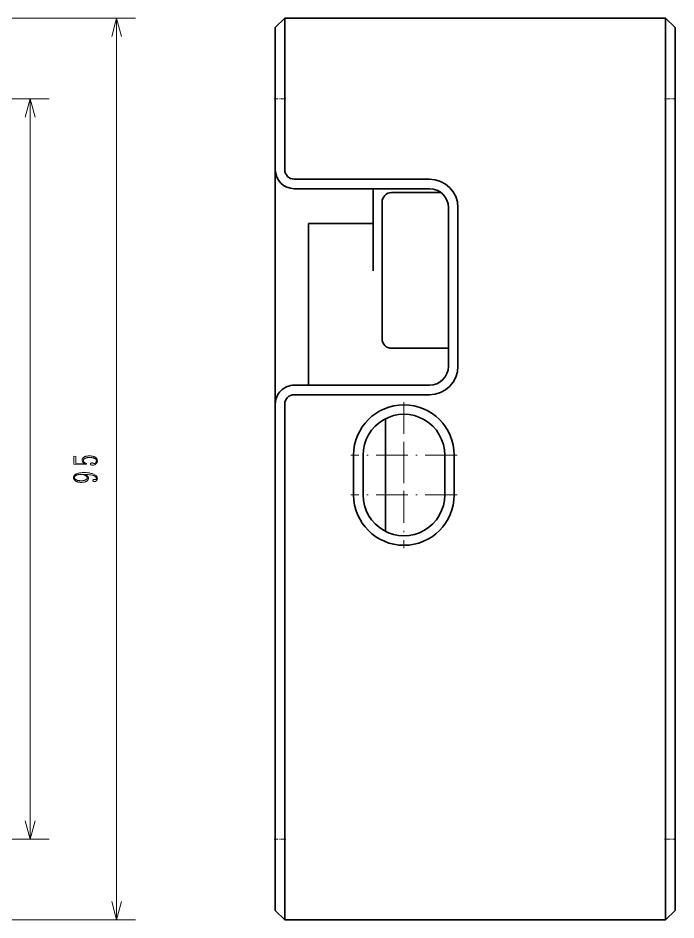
# Model space of a CAD drawing. Extents: x 20 to 415, y 10 to 290.
# Drawn here: x 247.1 to 316.4, y 81.9 to 176.9 of the extents above; entities that cross this region are included whole.
import ezdxf

# ---------------------------------------------------------------- set-up
doc = ezdxf.new("R2010")
doc.units = 0
doc.linetypes.add('DASHDOT', pattern=[18.5, 12, -3, 0.5, -3])

msp = doc.modelspace()

# ---------------------------------------------------------------- linework, layer by layer
at = {"color": 7, "lineweight": 13}
for p, q in [((215.534, 176.892), (259.501, 176.892)), ((257.501, 81.892), (257.501, 176.892)), ((219.403, 168.392), (250.392, 168.392)), ((248.392, 90.392), (248.392, 168.392)), ((219.626, 90.392), (250.392, 90.392)), ((215.534, 81.892), (259.501, 81.892))]:
    msp.add_line(p, q, dxfattribs=at)
at = {"color": 7, "lineweight": 35, "ltscale": 0.035355}
for p, q in [((275.212, 176.892), (274.212, 175.892)), ((315.312, 176.892), (316.312, 175.892)), ((275.212, 81.892), (274.212, 82.892)), ((315.312, 81.892), (316.312, 82.892))]:
    msp.add_line(p, q, dxfattribs=at)
at = {"color": 7, "lineweight": 35}
for p, q in [((275.212, 176.892), (315.312, 176.892)), ((315.312, 90.392), (315.312, 168.392)), ((316.312, 90.392), (316.312, 168.392)), ((274.212, 160.919), (274.212, 136.219)), ((274.212, 90.392), (274.212, 136.219)), ((275.212, 90.392), (275.212, 136.219)), ((275.212, 81.892), (315.312, 81.892))]:
    msp.add_line(p, q, dxfattribs=at)
at = {"color": 7, "lineweight": 35, "ltscale": 0.2125}
for p, q in [((275.212, 168.392), (275.212, 176.892)), ((315.312, 168.392), (315.312, 176.892)), ((275.212, 81.892), (275.212, 90.392)), ((315.312, 81.892), (315.312, 90.392))]:
    msp.add_line(p, q, dxfattribs=at)
at = {"color": 7, "lineweight": 35, "ltscale": 0.1875}
for p, q in [((274.212, 168.392), (274.212, 175.892)), ((316.312, 168.392), (316.312, 175.892)), ((274.212, 82.892), (274.212, 90.392)), ((316.312, 82.892), (316.312, 90.392))]:
    msp.add_line(p, q, dxfattribs=at)
at = {"color": 7, "linetype": 'DASHDOT', "lineweight": 13, "ltscale": 0.03}
for p, q in [((274.112, 168.392), (275.312, 168.392)), ((274.112, 90.392), (275.312, 90.392))]:
    msp.add_line(p, q, dxfattribs=at)
at = {"color": 7, "lineweight": 35, "ltscale": 0.186825}
for p, q in [((274.212, 160.919), (274.212, 168.392)), ((275.212, 160.919), (275.212, 168.392))]:
    msp.add_line(p, q, dxfattribs=at)
at = {"color": 7, "linetype": 'DASHDOT', "lineweight": 13, "ltscale": 0.030015}
for p, q in [((316.412, 168.392), (315.212, 168.392)), ((316.412, 90.392), (315.212, 90.392))]:
    msp.add_line(p, q, dxfattribs=at)
at = {"color": 7, "lineweight": 35, "ltscale": 0.356}
for p, q in [((276.212, 159.919), (290.452, 159.919)), ((276.212, 158.919), (290.452, 158.919)), ((290.452, 138.219), (276.212, 138.219)), ((290.452, 137.219), (276.212, 137.219))]:
    msp.add_line(p, q, dxfattribs=at)
at = {"color": 7, "lineweight": 35, "ltscale": 0.091925}
msp.add_line((284.512, 155.242), (284.512, 158.919), dxfattribs=at)
at = {"color": 7, "lineweight": 35, "ltscale": 0.130141}
msp.add_line((286.462, 158.507), (291.668, 158.507), dxfattribs=at)
at = {"color": 7, "lineweight": 35, "ltscale": 0.36}
msp.add_line((285.462, 143.107), (285.462, 157.507), dxfattribs=at)
at = {"color": 7, "lineweight": 35, "ltscale": 0.4175}
for p, q in [((292.452, 140.219), (292.452, 156.919)), ((293.452, 140.219), (293.452, 156.919))]:
    msp.add_line(p, q, dxfattribs=at)
at = {"color": 7, "lineweight": 35, "ltscale": 0.425575}
msp.add_line((277.712, 138.219), (277.712, 155.242), dxfattribs=at)
at = {"color": 7, "lineweight": 35, "ltscale": 0.17}
msp.add_line((284.512, 155.242), (277.712, 155.242), dxfattribs=at)
at = {"color": 7, "lineweight": 35, "ltscale": 0.124339}
msp.add_line((284.512, 150.269), (284.512, 155.242), dxfattribs=at)
at = {"color": 7, "lineweight": 35, "ltscale": 0.149747}
msp.add_line((292.452, 142.107), (286.462, 142.107), dxfattribs=at)
at = {"color": 7, "linetype": 'DASHDOT', "lineweight": 13, "ltscale": 0.2795}
for p, q in [((287.762, 136.447), (287.762, 125.267)), ((287.762, 132.247), (287.762, 121.067)), ((293.352, 130.857), (282.172, 130.857)), ((293.352, 126.657), (282.172, 126.657))]:
    msp.add_line(p, q, dxfattribs=at)
at = {"color": 7, "lineweight": 35, "ltscale": 0.296623}
msp.add_line((285.812, 122.824), (285.812, 134.689), dxfattribs=at)
at = {"color": 7, "lineweight": 35, "ltscale": 0.105}
for p, q in [((282.462, 130.857), (282.462, 126.657)), ((283.462, 130.857), (283.462, 126.657)), ((292.062, 126.657), (292.062, 130.857)), ((293.062, 126.657), (293.062, 130.857))]:
    msp.add_line(p, q, dxfattribs=at)
at = {"color": 7, "lineweight": 13}
for points in [[(258.019, 174.96), (257.501, 176.892), (256.983, 174.96)], [(248.909, 166.46), (248.392, 168.392), (247.874, 166.46)], [(247.874, 92.324), (248.392, 90.392), (248.909, 92.324)], [(256.983, 83.824), (257.501, 81.892), (258.019, 83.824)]]:
    msp.add_lwpolyline(points, dxfattribs=at)
for points in [[(253.872, 130.342), (253.874, 130.378), (253.881, 130.413), (253.891, 130.447), (253.905, 130.48), (253.924, 130.511), (253.947, 130.541), (253.974, 130.57), (254.005, 130.598), (254.04, 130.624), (254.079, 130.649), (254.122, 130.672), (254.168, 130.693), (254.216, 130.711), (254.267, 130.727), (254.321, 130.74), (254.377, 130.751), (254.436, 130.759), (254.498, 130.765), (254.562, 130.769), (254.629, 130.77), (254.705, 130.769), (254.777, 130.765), (254.847, 130.759), (254.913, 130.75), (254.976, 130.738), (255.036, 130.724), (255.092, 130.707), (255.146, 130.688), (255.196, 130.666), (255.244, 130.642), (255.287, 130.615), (255.326, 130.585), (255.36, 130.553), (255.39, 130.518), (255.415, 130.481), (255.436, 130.441), (255.452, 130.399), (255.463, 130.354), (255.47, 130.306), (255.472, 130.256), (255.471, 130.219), (255.466, 130.184), (255.459, 130.149), (255.448, 130.115), (255.435, 130.083), (255.418, 130.051), (255.399, 130.02), (255.376, 129.991), (255.351, 129.962), (255.322, 129.935), (255.292, 129.909), (255.26, 129.886), (255.227, 129.865), (255.192, 129.848), (255.156, 129.833), (255.119, 129.821), (255.081, 129.811), (255.041, 129.804), (255, 129.8), (254.958, 129.799), (254.941, 129.799), (254.925, 129.8), (254.909, 129.802), (254.893, 129.805), (254.878, 129.808), (254.863, 129.812), (254.849, 129.816), (254.835, 129.822), (254.821, 129.828), (254.808, 129.835), (254.796, 129.842), (254.785, 129.85), (254.775, 129.858), (254.767, 129.867), (254.76, 129.876), (254.754, 129.885), (254.75, 129.895), (254.746, 129.905), (254.744, 129.916), (254.744, 129.927), (254.744, 129.938), (254.746, 129.949), (254.749, 129.958), (254.753, 129.967), (254.758, 129.976), (254.764, 129.983), (254.772, 129.99), (254.78, 129.996), (254.79, 130.001), (254.801, 130.006), (254.812, 130.01), (254.823, 130.014), (254.834, 130.017), (254.844, 130.02), (254.854, 130.022), (254.864, 130.024), (254.874, 130.025), (254.883, 130.027), (254.892, 130.027), (254.901, 130.027), (254.918, 130.027), (254.934, 130.026), (254.949, 130.025), (254.964, 130.023), (254.978, 130.02), (254.991, 130.017), (255.003, 130.013), (255.015, 130.009), (255.026, 130.004), (255.037, 129.999), (255.047, 129.993), (255.057, 129.989), (255.067, 129.984), (255.078, 129.981), (255.088, 129.977), (255.099, 129.975), (255.11, 129.973), (255.121, 129.971), (255.132, 129.971), (255.144, 129.97), (255.166, 129.971), (255.187, 129.974), (255.207, 129.979), (255.226, 129.985), (255.244, 129.993), (255.26, 130.004), (255.276, 130.016), (255.29, 130.03), (255.303, 130.045), (255.315, 130.063), (255.326, 130.082), (255.336, 130.101), (255.344, 130.121), (255.352, 130.141), (255.358, 130.161), (255.363, 130.182), (255.367, 130.204), (255.37, 130.225), (255.372, 130.248), (255.372, 130.27), (255.37, 130.301), (255.365, 130.33), (255.356, 130.358), (255.343, 130.385), (255.326, 130.41), (255.305, 130.433), (255.281, 130.455), (255.253, 130.476), (255.222, 130.495), (255.187, 130.513), (255.148, 130.529), (255.106, 130.544), (255.061, 130.557), (255.013, 130.568), (254.962, 130.577), (254.907, 130.585), (254.85, 130.591), (254.789, 130.595), (254.725, 130.598), (254.658, 130.599), (254.602, 130.598), (254.548, 130.596), (254.496, 130.592), (254.447, 130.586), (254.399, 130.579), (254.354, 130.571), (254.311, 130.56), (254.269, 130.549), (254.231, 130.535), (254.194, 130.52), (254.16, 130.504), (254.129, 130.486), (254.103, 130.467), (254.079, 130.447), (254.06, 130.426), (254.044, 130.403), (254.031, 130.379), (254.022, 130.353), (254.017, 130.327), (254.015, 130.299), (254.016, 130.276), (254.017, 130.255), (254.02, 130.233), (254.024, 130.213), (254.029, 130.193), (254.036, 130.175), (254.043, 130.156), (254.052, 130.139), (254.061, 130.122), (254.072, 130.106), (254.085, 130.09), (254.1, 130.075), (254.118, 130.059), (254.139, 130.044), (254.162, 130.029), (254.187, 130.014), (254.215, 129.999), (254.246, 129.985), (254.279, 129.97), (254.315, 129.956), (254.301, 129.87), (253.001, 129.913), (253.001, 130.742), (253.215, 130.699), (253.215, 129.985), (254.158, 129.942), (254.12, 129.962), (254.084, 129.982), (254.052, 130.002), (254.023, 130.022), (253.997, 130.042), (253.975, 130.062), (253.955, 130.082), (253.939, 130.102), (253.925, 130.122), (253.915, 130.142), (253.907, 130.162), (253.9, 130.182), (253.893, 130.202), (253.888, 130.222), (253.883, 130.242), (253.879, 130.262), (253.876, 130.282), (253.874, 130.302), (253.873, 130.322)], [(254.529, 128.427), (254.528, 128.388), (254.522, 128.351), (254.513, 128.314), (254.501, 128.28), (254.485, 128.247), (254.465, 128.216), (254.442, 128.186), (254.415, 128.158), (254.385, 128.131), (254.351, 128.106), (254.313, 128.083), (254.271, 128.062), (254.224, 128.044), (254.173, 128.028), (254.117, 128.015), (254.057, 128.004), (253.992, 127.995), (253.923, 127.989), (253.85, 127.986), (253.772, 127.985), (253.705, 127.986), (253.64, 127.99), (253.577, 127.996), (253.516, 128.005), (253.458, 128.017), (253.402, 128.031), (253.348, 128.048), (253.297, 128.067), (253.248, 128.089), (253.201, 128.113), (253.157, 128.14), (253.119, 128.169), (253.084, 128.201), (253.055, 128.234), (253.029, 128.27), (253.009, 128.309), (252.993, 128.349), (252.981, 128.392), (252.975, 128.437), (252.972, 128.485), (252.975, 128.532), (252.984, 128.578), (252.998, 128.621), (253.018, 128.663), (253.044, 128.702), (253.075, 128.74), (253.112, 128.776), (253.155, 128.809), (253.204, 128.841), (253.258, 128.87), (253.318, 128.897), (253.383, 128.922), (253.453, 128.943), (253.528, 128.962), (253.608, 128.977), (253.693, 128.99), (253.784, 129), (253.88, 129.007), (253.981, 129.012), (254.087, 129.013), (254.205, 129.011), (254.318, 129.007), (254.428, 128.998), (254.533, 128.987), (254.635, 128.972), (254.732, 128.954), (254.825, 128.933), (254.914, 128.908), (254.999, 128.88), (255.079, 128.849), (255.154, 128.815), (255.221, 128.778), (255.28, 128.739), (255.331, 128.698), (255.374, 128.654), (255.409, 128.608), (255.437, 128.559), (255.457, 128.508), (255.468, 128.455), (255.472, 128.399), (255.471, 128.373), (255.469, 128.349), (255.465, 128.324), (255.459, 128.301), (255.451, 128.277), (255.441, 128.255), (255.43, 128.233), (255.417, 128.211), (255.403, 128.191), (255.387, 128.17), (255.369, 128.151), (255.35, 128.134), (255.33, 128.119), (255.309, 128.106), (255.287, 128.095), (255.263, 128.086), (255.239, 128.079), (255.213, 128.074), (255.186, 128.071), (255.158, 128.07), (255.147, 128.071), (255.135, 128.071), (255.124, 128.073), (255.112, 128.075), (255.101, 128.077), (255.089, 128.081), (255.078, 128.084), (255.067, 128.089), (255.055, 128.093), (255.044, 128.099), (255.033, 128.105), (255.023, 128.111), (255.015, 128.119), (255.007, 128.126), (255.001, 128.135), (254.996, 128.143), (254.992, 128.153), (254.989, 128.163), (254.987, 128.173), (254.987, 128.185), (254.987, 128.196), (254.989, 128.206), (254.992, 128.216), (254.997, 128.225), (255.003, 128.233), (255.01, 128.24), (255.018, 128.247), (255.028, 128.253), (255.039, 128.258), (255.051, 128.263), (255.064, 128.267), (255.077, 128.271), (255.091, 128.274), (255.106, 128.277), (255.121, 128.279), (255.136, 128.281), (255.151, 128.283), (255.167, 128.284), (255.184, 128.284), (255.201, 128.285), (255.212, 128.285), (255.223, 128.285), (255.233, 128.285), (255.243, 128.286), (255.253, 128.286), (255.262, 128.287), (255.27, 128.288), (255.279, 128.289), (255.286, 128.29), (255.294, 128.292), (255.301, 128.293), (255.307, 128.295), (255.313, 128.297), (255.319, 128.299), (255.324, 128.301), (255.329, 128.303), (255.333, 128.305), (255.337, 128.308), (255.341, 128.31), (255.344, 128.313), (255.347, 128.316), (255.349, 128.319), (255.352, 128.322), (255.354, 128.326), (255.356, 128.329), (255.358, 128.333), (255.36, 128.337), (255.362, 128.341), (255.364, 128.345), (255.365, 128.349), (255.367, 128.353), (255.368, 128.358), (255.369, 128.362), (255.37, 128.367), (255.371, 128.372), (255.371, 128.377), (255.372, 128.382), (255.372, 128.388), (255.372, 128.393), (255.372, 128.399), (255.369, 128.435), (255.361, 128.47), (255.347, 128.503), (255.327, 128.535), (255.301, 128.565), (255.269, 128.593), (255.232, 128.62), (255.189, 128.646), (255.141, 128.669), (255.087, 128.692), (255.026, 128.712), (254.957, 128.731), (254.88, 128.749), (254.796, 128.765), (254.704, 128.779), (254.605, 128.792), (254.498, 128.803), (254.383, 128.813), (254.26, 128.821), (254.129, 128.827), (254.163, 128.816), (254.196, 128.803), (254.227, 128.789), (254.257, 128.775), (254.287, 128.76), (254.315, 128.743), (254.341, 128.726), (254.367, 128.709), (254.392, 128.69), (254.415, 128.67), (254.437, 128.65), (254.456, 128.629), (254.473, 128.606), (254.488, 128.583), (254.501, 128.56), (254.511, 128.535), (254.519, 128.509), (254.525, 128.483), (254.528, 128.456)], [(253.758, 128.156), (253.819, 128.157), (253.878, 128.159), (253.933, 128.164), (253.985, 128.17), (254.035, 128.177), (254.081, 128.187), (254.125, 128.198), (254.165, 128.211), (254.202, 128.225), (254.237, 128.242), (254.268, 128.259), (254.296, 128.278), (254.32, 128.297), (254.342, 128.317), (254.36, 128.338), (254.375, 128.36), (254.386, 128.383), (254.394, 128.406), (254.399, 128.431), (254.401, 128.456), (254.399, 128.484), (254.393, 128.512), (254.383, 128.539), (254.369, 128.566), (254.351, 128.592), (254.329, 128.617), (254.303, 128.642), (254.273, 128.666), (254.239, 128.69), (254.201, 128.713), (254.161, 128.735), (254.122, 128.754), (254.083, 128.771), (254.045, 128.786), (254.008, 128.799), (253.971, 128.809), (253.935, 128.817), (253.899, 128.823), (253.864, 128.826), (253.829, 128.827), (253.762, 128.827), (253.698, 128.824), (253.636, 128.82), (253.577, 128.815), (253.521, 128.808), (253.467, 128.799), (253.416, 128.789), (253.368, 128.777), (253.322, 128.764), (253.279, 128.749), (253.24, 128.732), (253.205, 128.713), (253.174, 128.692), (253.147, 128.669), (253.124, 128.643), (253.105, 128.616), (253.091, 128.586), (253.081, 128.555), (253.074, 128.521), (253.072, 128.485), (253.074, 128.451), (253.08, 128.42), (253.09, 128.39), (253.103, 128.362), (253.121, 128.336), (253.142, 128.312), (253.167, 128.29), (253.196, 128.27), (253.229, 128.251), (253.265, 128.235), (253.305, 128.22), (253.347, 128.206), (253.391, 128.194), (253.437, 128.184), (253.485, 128.176), (253.535, 128.169), (253.588, 128.163), (253.642, 128.159), (253.699, 128.157)]]:
    msp.add_lwpolyline(points, close=True, dxfattribs=at)
at = {"color": 7, "lineweight": 35}
for centre, radius, start, end in [((276.212, 160.919), 2, 180.00001, 270), ((276.212, 160.919), 1, 180.00001, 270), ((290.452, 156.919), 3, 360, 90), ((290.452, 156.919), 2, 0, 90), ((286.462, 157.507), 1, 90, 180.00001), ((286.462, 143.107), 1, 179.99999, 270), ((290.452, 140.219), 2, 270, 360), ((290.452, 140.219), 3, 270, 360), ((276.212, 136.219), 2, 90, 180.00001), ((276.212, 136.219), 1, 90, 179.99999), ((287.762, 130.857), 5.3, 360, 179.99999), ((287.762, 130.857), 4.3, 360, 180.00001), ((287.762, 126.657), 5.3, 180.00001, 360), ((287.762, 126.657), 4.3, 179.99999, 360)]:
    msp.add_arc(centre, radius, start, end, dxfattribs=at)

doc.saveas('drawing.dxf')
